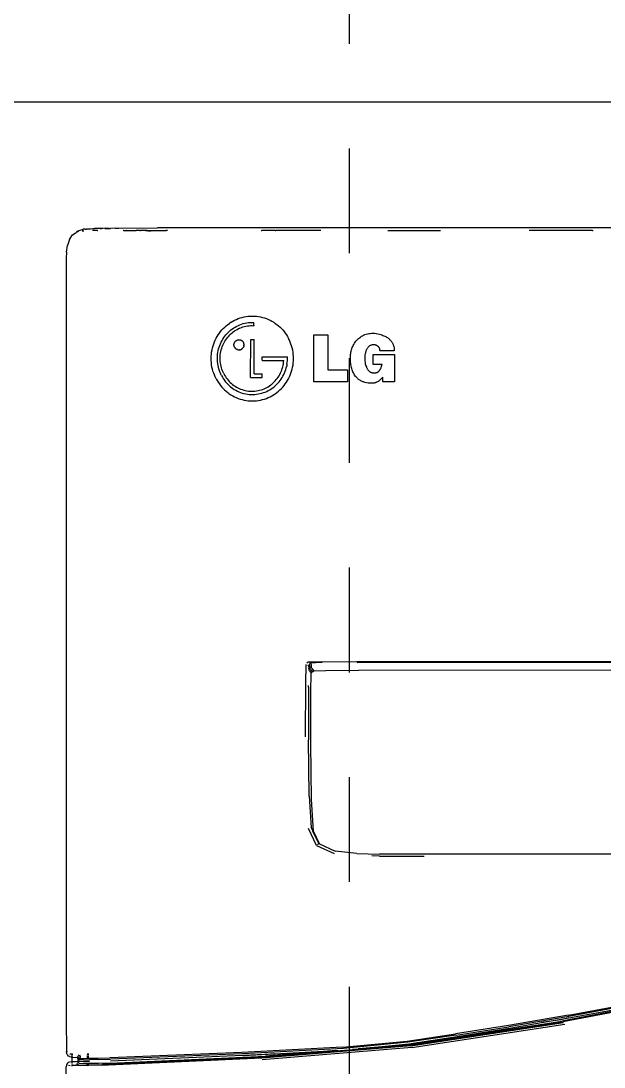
# Model space of a CAD drawing. Extents: x 41.9 to 126, y -21.3 to 38.1.
# Drawn here: x 100.395 to 100.951, y -8.56 to -7.561 of the extents above; entities that cross this region are included whole.
import ezdxf

# ---------------------------------------------------------------- set-up
doc = ezdxf.new("R2010")
doc.units = 0
doc.linetypes.add('(_DASHED_)', pattern=[0.3, 0.2, -0.1])
doc.linetypes.add('DASHDOT2', pattern=[0.5, 0.25, -0.125, 0, -0.125])
for name, color, linetype in [('ARQUITETURA_R07', 8, 'CONTINUOUS'), ('LINHA_EIXO', 8, 'DASHDOT2'), ('LISTAGEM_TEXTO', 7, 'CONTINUOUS')]:
    doc.layers.add(name, color=color, linetype=linetype)

# ---------------------------------------------------------------- blocks, each defined once
blk = doc.blocks.new('VISTAS')
at = {"layer": 'ARQUITETURA_R07'}
for p, q in [((2.27249, 0.71648), (0.11684, 0.71648)), ((1.57727, 0.6864), (1.58644, 0.68648)), ((1.80595, 0.68647), (1.58644, 0.68648)), ((1.56544, 0.68373), (1.56622, 0.68486)), ((1.56622, 0.68486), (1.56683, 0.68522)), ((1.56685, 0.68524), (1.56683, 0.68522)), ((1.56685, 0.68524), (1.56703, 0.6854)), ((1.56721, 0.68551), (1.56703, 0.6854)), ((1.56724, 0.68553), (1.56721, 0.68551)), ((1.56724, 0.68553), (1.56732, 0.68567)), ((1.56732, 0.68567), (1.56874, 0.68615)), ((1.56734, 0.68557), (1.5675, 0.68564)), ((1.56764, 0.68567), (1.5675, 0.68564)), ((1.56767, 0.68566), (1.56764, 0.68567)), ((1.56767, 0.68566), (1.56772, 0.68567)), ((1.56848, 0.68575), (1.56874, 0.68576)), ((1.56874, 0.68576), (1.5685, 0.68576)), ((1.56881, 0.68615), (1.56874, 0.68615)), ((1.56874, 0.68576), (1.56878, 0.68578)), ((1.56884, 0.68578), (1.56878, 0.68578)), ((1.56886, 0.68616), (1.56881, 0.68615)), ((1.56884, 0.68578), (1.56886, 0.68579)), ((1.56902, 0.68615), (1.56886, 0.68616)), ((1.56923, 0.68617), (1.56902, 0.68615)), ((1.56923, 0.68617), (1.56956, 0.68618)), ((1.56956, 0.68618), (1.57147, 0.68633)), ((1.57106, 0.68623), (1.56956, 0.68618)), ((1.57218, 0.68584), (1.57092, 0.68584)), ((1.57145, 0.68627), (1.57106, 0.68623)), ((1.57202, 0.68633), (1.57147, 0.68633)), ((1.57341, 0.68636), (1.57202, 0.68633)), ((1.57218, 0.68584), (1.57221, 0.68585)), ((1.57307, 0.68629), (1.57275, 0.68628)), ((1.57395, 0.6864), (1.57341, 0.68636)), ((1.57392, 0.68633), (1.57522, 0.68636)), ((1.57395, 0.6864), (1.57491, 0.6864)), ((1.57491, 0.6864), (1.57522, 0.68636)), ((1.57643, 0.6864), (1.57522, 0.68636)), ((1.57643, 0.6864), (1.57727, 0.6864)), ((1.57832, 0.68587), (1.57829, 0.68587)), ((1.57832, 0.68587), (1.57904, 0.68587)), ((1.57914, 0.68587), (1.57904, 0.68587)), ((1.57914, 0.68587), (1.58139, 0.68587)), ((1.58162, 0.68586), (1.58139, 0.68587)), ((1.58226, 0.68586), (1.58162, 0.68586)), ((1.58226, 0.68586), (1.58238, 0.68587)), ((1.58318, 0.68584), (1.58238, 0.68587)), ((1.58358, 0.68584), (1.58318, 0.68584)), ((1.58397, 0.68587), (1.58358, 0.68584)), ((1.58358, 0.68584), (1.58403, 0.68581)), ((1.58397, 0.68587), (1.58854, 0.68587)), ((1.58432, 0.68581), (1.58403, 0.68581)), ((1.5844, 0.68581), (1.58432, 0.68581)), ((1.58432, 0.68581), (1.5844, 0.68576)), ((1.5844, 0.68576), (1.58484, 0.68576)), ((1.58854, 0.68587), (1.58484, 0.68576)), ((1.58873, 0.68587), (1.58854, 0.68587)), ((1.58886, 0.68587), (1.58873, 0.68587)), ((1.61124, 0.68587), (1.61139, 0.68587)), ((1.61452, 0.68587), (1.61139, 0.68587)), ((1.61452, 0.68587), (1.61473, 0.68587)), ((1.62531, 0.68587), (1.61473, 0.68587)), ((1.62542, 0.68587), (1.62531, 0.68587)), ((1.64142, 0.68587), (1.64152, 0.68587)), ((1.64152, 0.68587), (1.65386, 0.68587)), ((1.65386, 0.68587), (1.65399, 0.68587)), ((1.67525, 0.68587), (1.67511, 0.68587)), ((1.69027, 0.68587), (1.67525, 0.68587)), ((1.69027, 0.68587), (1.6904, 0.68587)), ((1.56473, 0.6807), (1.56497, 0.68227)), ((1.56544, 0.68373), (1.56497, 0.68227)), ((1.56473, 0.6807), (1.56465, 0.67923)), ((1.56465, 0.67923), (1.56467, 0.49766)), ((1.60401, 0.66397), (1.60363, 0.66369)), ((1.60401, 0.66397), (1.60442, 0.66421)), ((1.60442, 0.66421), (1.60485, 0.66443)), ((1.60485, 0.66443), (1.60528, 0.66464)), ((1.60528, 0.66464), (1.60573, 0.66482)), ((1.60573, 0.66482), (1.60618, 0.66498)), ((1.60618, 0.66498), (1.60665, 0.66511)), ((1.60665, 0.66511), (1.60712, 0.66523)), ((1.60712, 0.66523), (1.60761, 0.66532)), ((1.60761, 0.66532), (1.6081, 0.66538)), ((1.6081, 0.66538), (1.6086, 0.66542)), ((1.6086, 0.66542), (1.6091, 0.66543)), ((1.6091, 0.66543), (1.60961, 0.66542)), ((1.60961, 0.66542), (1.6101, 0.66538)), ((1.6101, 0.66538), (1.61059, 0.66532)), ((1.61059, 0.66532), (1.61108, 0.66523)), ((1.61108, 0.66523), (1.61155, 0.66511)), ((1.61155, 0.66511), (1.61202, 0.66498)), ((1.61202, 0.66498), (1.61247, 0.66482)), ((1.61247, 0.66482), (1.61292, 0.66464)), ((1.61292, 0.66464), (1.61335, 0.66443)), ((1.61335, 0.66443), (1.61378, 0.66421)), ((1.61378, 0.66421), (1.61419, 0.66397)), ((1.61419, 0.66397), (1.61458, 0.6637)), ((1.60123, 0.66137), (1.60152, 0.66175)), ((1.60152, 0.66175), (1.60183, 0.66212)), ((1.60183, 0.66212), (1.60216, 0.66247)), ((1.60216, 0.66247), (1.6025, 0.6628)), ((1.6025, 0.6628), (1.60286, 0.66312)), ((1.60286, 0.66312), (1.60323, 0.66342)), ((1.60309, 0.66127), (1.60338, 0.66157)), ((1.60323, 0.66342), (1.60363, 0.66369)), ((1.60338, 0.66157), (1.60368, 0.66185)), ((1.60368, 0.66185), (1.604, 0.66212)), ((1.604, 0.66212), (1.60433, 0.66237)), ((1.60426, 0.66145), (1.60455, 0.66167)), ((1.60433, 0.66237), (1.60467, 0.6626)), ((1.60455, 0.66167), (1.60485, 0.66189)), ((1.60467, 0.6626), (1.60502, 0.66282)), ((1.60485, 0.66189), (1.60516, 0.66209)), ((1.60502, 0.66282), (1.60539, 0.66302)), ((1.60516, 0.66209), (1.60548, 0.66227)), ((1.60539, 0.66302), (1.60576, 0.6632)), ((1.60548, 0.66227), (1.60581, 0.66244)), ((1.60576, 0.6632), (1.60615, 0.66336)), ((1.60581, 0.66244), (1.60614, 0.66259)), ((1.60614, 0.66259), (1.60583, 0.66242)), ((1.60614, 0.66259), (1.60649, 0.66273)), ((1.60615, 0.66336), (1.60654, 0.66351)), ((1.60649, 0.66273), (1.60684, 0.66284)), ((1.60654, 0.66351), (1.60694, 0.66363)), ((1.60684, 0.66284), (1.6072, 0.66295)), ((1.60694, 0.66363), (1.60735, 0.66374)), ((1.6072, 0.66295), (1.60756, 0.66303)), ((1.60735, 0.66374), (1.60776, 0.66382)), ((1.60756, 0.66303), (1.60794, 0.66309)), ((1.60776, 0.66382), (1.60818, 0.66388)), ((1.60794, 0.66309), (1.60831, 0.66314)), ((1.60818, 0.66388), (1.60861, 0.66392)), ((1.60831, 0.66314), (1.60869, 0.66316)), ((1.60861, 0.66392), (1.60905, 0.66394)), ((1.60869, 0.66316), (1.60908, 0.66317)), ((1.60905, 0.66394), (1.60947, 0.66393)), ((1.60908, 0.66317), (1.60948, 0.66313)), ((1.60948, 0.66327), (1.60947, 0.66393)), ((1.60948, 0.66327), (1.60948, 0.66313)), ((1.61458, 0.6637), (1.61497, 0.66342)), ((1.61497, 0.66342), (1.61534, 0.66312)), ((1.61534, 0.66312), (1.6157, 0.6628)), ((1.6157, 0.6628), (1.61604, 0.66247)), ((1.61604, 0.66247), (1.61636, 0.66212)), ((1.61636, 0.66212), (1.61667, 0.66175)), ((1.61667, 0.66175), (1.61696, 0.66137)), ((1.59987, 0.6588), (1.60005, 0.65926)), ((1.60005, 0.65926), (1.60025, 0.6597)), ((1.60025, 0.6597), (1.60047, 0.66014)), ((1.60047, 0.66014), (1.6007, 0.66056)), ((1.6007, 0.66056), (1.60096, 0.66097)), ((1.60096, 0.66097), (1.60123, 0.66137)), ((1.60148, 0.65882), (1.60166, 0.65921)), ((1.60166, 0.65921), (1.60186, 0.65958)), ((1.60186, 0.65958), (1.60207, 0.65995)), ((1.60207, 0.65995), (1.6023, 0.6603)), ((1.60221, 0.65882), (1.60238, 0.65916)), ((1.6023, 0.6603), (1.60255, 0.66063)), ((1.60238, 0.65916), (1.60257, 0.65949)), ((1.60255, 0.66063), (1.60281, 0.66096)), ((1.60257, 0.65949), (1.60277, 0.6598)), ((1.60277, 0.6598), (1.60299, 0.66011)), ((1.60281, 0.66096), (1.60309, 0.66127)), ((1.60299, 0.66011), (1.60322, 0.6604)), ((1.60322, 0.6604), (1.60346, 0.66068)), ((1.60346, 0.66068), (1.60371, 0.66095)), ((1.60371, 0.66095), (1.60398, 0.6612)), ((1.60398, 0.6612), (1.60426, 0.66145)), ((1.60477, 0.65894), (1.60479, 0.659)), ((1.60479, 0.659), (1.60481, 0.65905)), ((1.60481, 0.65905), (1.60484, 0.65911)), ((1.60484, 0.65911), (1.60486, 0.65916)), ((1.60486, 0.65916), (1.60489, 0.65921)), ((1.60489, 0.65921), (1.60492, 0.65926)), ((1.60492, 0.65926), (1.60496, 0.65931)), ((1.60496, 0.65931), (1.60499, 0.65936)), ((1.60499, 0.65936), (1.60503, 0.6594)), ((1.60503, 0.6594), (1.60507, 0.65944)), ((1.60507, 0.65944), (1.60511, 0.65949)), ((1.60511, 0.65949), (1.60515, 0.65952)), ((1.60515, 0.65952), (1.6052, 0.65956)), ((1.6052, 0.65956), (1.60524, 0.65959)), ((1.60524, 0.65959), (1.60529, 0.65963)), ((1.60529, 0.65963), (1.60534, 0.65966)), ((1.60534, 0.65966), (1.60539, 0.65968)), ((1.60539, 0.65968), (1.60545, 0.65971)), ((1.60545, 0.65971), (1.6055, 0.65973)), ((1.6055, 0.65973), (1.60556, 0.65975)), ((1.60556, 0.65975), (1.60561, 0.65977)), ((1.60561, 0.65977), (1.60567, 0.65978)), ((1.60567, 0.65978), (1.60573, 0.65979)), ((1.60573, 0.65979), (1.60579, 0.6598)), ((1.60579, 0.6598), (1.60585, 0.6598)), ((1.60585, 0.6598), (1.60591, 0.6598)), ((1.60591, 0.6598), (1.60597, 0.6598)), ((1.60597, 0.6598), (1.60603, 0.6598)), ((1.60603, 0.6598), (1.60609, 0.65979)), ((1.60609, 0.65979), (1.60615, 0.65978)), ((1.60615, 0.65978), (1.60621, 0.65977)), ((1.60621, 0.65977), (1.60626, 0.65975)), ((1.60626, 0.65975), (1.60632, 0.65973)), ((1.60632, 0.65973), (1.60637, 0.65971)), ((1.60637, 0.65971), (1.60643, 0.65968)), ((1.60643, 0.65968), (1.60648, 0.65966)), ((1.60648, 0.65966), (1.60653, 0.65963)), ((1.60653, 0.65963), (1.60658, 0.65959)), ((1.60658, 0.65959), (1.60662, 0.65956)), ((1.60662, 0.65956), (1.60667, 0.65952)), ((1.60667, 0.65952), (1.60671, 0.65949)), ((1.60671, 0.65949), (1.60675, 0.65944)), ((1.60675, 0.65944), (1.60679, 0.6594)), ((1.60679, 0.6594), (1.60683, 0.65936)), ((1.60683, 0.65936), (1.60686, 0.65931)), ((1.60686, 0.65931), (1.6069, 0.65926)), ((1.6069, 0.65926), (1.60693, 0.65921)), ((1.60693, 0.65921), (1.60696, 0.65916)), ((1.60697, 0.65913), (1.60696, 0.65916)), ((1.60697, 0.65913), (1.607, 0.65908)), ((1.60702, 0.65902), (1.607, 0.65908)), ((1.60704, 0.65896), (1.60702, 0.65902)), ((1.60869, 0.65082), (1.60873, 0.65982)), ((1.60873, 0.65982), (1.60953, 0.65982)), ((1.60951, 0.65165), (1.60953, 0.65982)), ((1.61696, 0.66137), (1.61723, 0.66097)), ((1.61723, 0.66097), (1.61749, 0.66056)), ((1.61749, 0.66056), (1.61774, 0.66012)), ((1.61795, 0.65968), (1.61774, 0.66012)), ((1.61815, 0.65923), (1.61795, 0.65968)), ((1.61832, 0.65877), (1.61815, 0.65923)), ((1.62377, 0.66094), (1.6271, 0.66094)), ((1.6238, 0.64977), (1.62377, 0.66094)), ((1.6271, 0.66094), (1.62709, 0.65258)), ((1.63347, 0.65894), (1.63363, 0.65919)), ((1.63363, 0.65919), (1.63381, 0.65942)), ((1.63381, 0.65942), (1.634, 0.65965)), ((1.634, 0.65965), (1.6342, 0.65986)), ((1.6342, 0.65986), (1.63441, 0.66007)), ((1.63441, 0.66007), (1.63463, 0.66026)), ((1.63463, 0.66026), (1.63487, 0.66044)), ((1.63487, 0.66044), (1.63512, 0.66061)), ((1.63512, 0.66061), (1.63538, 0.66076)), ((1.63538, 0.66076), (1.63565, 0.6609)), ((1.63565, 0.6609), (1.63594, 0.66102)), ((1.63594, 0.66102), (1.63624, 0.66112)), ((1.63624, 0.66112), (1.63655, 0.6612)), ((1.63655, 0.6612), (1.63687, 0.66127)), ((1.63687, 0.66127), (1.6372, 0.66131)), ((1.6372, 0.66131), (1.63754, 0.66134)), ((1.63754, 0.66134), (1.6379, 0.66134)), ((1.6379, 0.66134), (1.63827, 0.66132)), ((1.63827, 0.66132), (1.63865, 0.66127)), ((1.63865, 0.66127), (1.63904, 0.6612)), ((1.63904, 0.6612), (1.63944, 0.6611)), ((1.63944, 0.6611), (1.63973, 0.66102)), ((1.63973, 0.66102), (1.63999, 0.66093)), ((1.63999, 0.66093), (1.64025, 0.66084)), ((1.64025, 0.66084), (1.64049, 0.66074)), ((1.64049, 0.66074), (1.64071, 0.66064)), ((1.64071, 0.66064), (1.64092, 0.66053)), ((1.64092, 0.66053), (1.64112, 0.66041)), ((1.64112, 0.66041), (1.64131, 0.66029)), ((1.64131, 0.66029), (1.64148, 0.66017)), ((1.64148, 0.66017), (1.64164, 0.66005)), ((1.64164, 0.66005), (1.64178, 0.65992)), ((1.64178, 0.65992), (1.64192, 0.65979)), ((1.64192, 0.65979), (1.64205, 0.65966)), ((1.64205, 0.65966), (1.64216, 0.65952)), ((1.64216, 0.65952), (1.64227, 0.65938)), ((1.64227, 0.65938), (1.64236, 0.65925)), ((1.64236, 0.65925), (1.64245, 0.65911)), ((1.64245, 0.65911), (1.64253, 0.65897)), ((1.59933, 0.65635), (1.59939, 0.65686)), ((1.59939, 0.65686), (1.59948, 0.65736)), ((1.59948, 0.65736), (1.59959, 0.65785)), ((1.59959, 0.65785), (1.59972, 0.65833)), ((1.59972, 0.65833), (1.59987, 0.6588)), ((1.60081, 0.65632), (1.60087, 0.65676)), ((1.60087, 0.65676), (1.60095, 0.65719)), ((1.60095, 0.65719), (1.60105, 0.65761)), ((1.60105, 0.65761), (1.60118, 0.65802)), ((1.60118, 0.65802), (1.60132, 0.65843)), ((1.60132, 0.65843), (1.60148, 0.65882)), ((1.60146, 0.65622), (1.60152, 0.65662)), ((1.60152, 0.65662), (1.60159, 0.65701)), ((1.60159, 0.65701), (1.60168, 0.65739)), ((1.60168, 0.65739), (1.60179, 0.65776)), ((1.60179, 0.65776), (1.60191, 0.65812)), ((1.60191, 0.65812), (1.60205, 0.65848)), ((1.60205, 0.65848), (1.60221, 0.65882)), ((1.60472, 0.6587), (1.60473, 0.65876)), ((1.60472, 0.65864), (1.60472, 0.6587)), ((1.60472, 0.65858), (1.60472, 0.65864)), ((1.60472, 0.65851), (1.60472, 0.65858)), ((1.60472, 0.65845), (1.60472, 0.65851)), ((1.60473, 0.65839), (1.60472, 0.65845)), ((1.60473, 0.65876), (1.60474, 0.65882)), ((1.60474, 0.65833), (1.60473, 0.65839)), ((1.60474, 0.65882), (1.60476, 0.65888)), ((1.60475, 0.65827), (1.60474, 0.65833)), ((1.60477, 0.65821), (1.60475, 0.65827)), ((1.60476, 0.65888), (1.60477, 0.65894)), ((1.60479, 0.65816), (1.60477, 0.65821)), ((1.60481, 0.6581), (1.60479, 0.65816)), ((1.60483, 0.65805), (1.60481, 0.6581)), ((1.60485, 0.65802), (1.60483, 0.65805)), ((1.60485, 0.65802), (1.60488, 0.65796)), ((1.60488, 0.65796), (1.60491, 0.65791)), ((1.60491, 0.65791), (1.60494, 0.65787)), ((1.60494, 0.65787), (1.60498, 0.65782)), ((1.60498, 0.65782), (1.60501, 0.65778)), ((1.60501, 0.65778), (1.60505, 0.65773)), ((1.60505, 0.65773), (1.60509, 0.65769)), ((1.60511, 0.65767), (1.60509, 0.65769)), ((1.60514, 0.65765), (1.60511, 0.65767)), ((1.60514, 0.65765), (1.60518, 0.65762)), ((1.60518, 0.65762), (1.60523, 0.65758)), ((1.60523, 0.65758), (1.60527, 0.65754)), ((1.60529, 0.65753), (1.60527, 0.65754)), ((1.60533, 0.65752), (1.60529, 0.65753)), ((1.60533, 0.65752), (1.60538, 0.65749)), ((1.60538, 0.65749), (1.60542, 0.65746)), ((1.60544, 0.65745), (1.60542, 0.65746)), ((1.60547, 0.65744), (1.60544, 0.65745)), ((1.60544, 0.65745), (1.6055, 0.65743)), ((1.60554, 0.65743), (1.6055, 0.65743)), ((1.60554, 0.65743), (1.6056, 0.65741)), ((1.6056, 0.65741), (1.60566, 0.6574)), ((1.60566, 0.6574), (1.60571, 0.65739)), ((1.60571, 0.65739), (1.60577, 0.65738)), ((1.60577, 0.65738), (1.60583, 0.65737)), ((1.60583, 0.65737), (1.6059, 0.65737)), ((1.6059, 0.65737), (1.60597, 0.65735)), ((1.60602, 0.65738), (1.60597, 0.65735)), ((1.60602, 0.65738), (1.60608, 0.65739)), ((1.60608, 0.65739), (1.60614, 0.6574)), ((1.60614, 0.6574), (1.60619, 0.65741)), ((1.60619, 0.65741), (1.60626, 0.65741)), ((1.60632, 0.65743), (1.60626, 0.65741)), ((1.60636, 0.65747), (1.60632, 0.65743)), ((1.60636, 0.65747), (1.60641, 0.65749)), ((1.60641, 0.65749), (1.60646, 0.65752)), ((1.60646, 0.65752), (1.60651, 0.65755)), ((1.60651, 0.65755), (1.60656, 0.65758)), ((1.60656, 0.65758), (1.60662, 0.65759)), ((1.60666, 0.65763), (1.60662, 0.65759)), ((1.60666, 0.65763), (1.6067, 0.65769)), ((1.6067, 0.65767), (1.60666, 0.65763)), ((1.6067, 0.65769), (1.60674, 0.65773)), ((1.60674, 0.65773), (1.60678, 0.65778)), ((1.60678, 0.65778), (1.60682, 0.65782)), ((1.60682, 0.65782), (1.60685, 0.65787)), ((1.60685, 0.65787), (1.60688, 0.65791)), ((1.60688, 0.65791), (1.60693, 0.65794)), ((1.60693, 0.65794), (1.60691, 0.65792)), ((1.60695, 0.65799), (1.60693, 0.65794)), ((1.60698, 0.65805), (1.60695, 0.65799)), ((1.60701, 0.6581), (1.60698, 0.65805)), ((1.60703, 0.65816), (1.60701, 0.6581)), ((1.60705, 0.65821), (1.60703, 0.65816)), ((1.60705, 0.65891), (1.60704, 0.65896)), ((1.60707, 0.65885), (1.60705, 0.65891)), ((1.60706, 0.65827), (1.60705, 0.65821)), ((1.60707, 0.65833), (1.60706, 0.65827)), ((1.60707, 0.65885), (1.60708, 0.65882)), ((1.60708, 0.65837), (1.60707, 0.65833)), ((1.60708, 0.65882), (1.60709, 0.65876)), ((1.60708, 0.65837), (1.60709, 0.65843)), ((1.60709, 0.65876), (1.60709, 0.6587)), ((1.60709, 0.6587), (1.6071, 0.65864)), ((1.60709, 0.65854), (1.6071, 0.65861)), ((1.6071, 0.65849), (1.60709, 0.65854)), ((1.6071, 0.65849), (1.60709, 0.65845)), ((1.60709, 0.65843), (1.6071, 0.65849)), ((1.60709, 0.65845), (1.60709, 0.65843)), ((1.6071, 0.65864), (1.6071, 0.65861)), ((1.61848, 0.6583), (1.61832, 0.65877)), ((1.61861, 0.65782), (1.61848, 0.6583)), ((1.61872, 0.65734), (1.61861, 0.65782)), ((1.6188, 0.65684), (1.61872, 0.65734)), ((1.61887, 0.65633), (1.6188, 0.65684)), ((1.63255, 0.65627), (1.63259, 0.65654)), ((1.63259, 0.65654), (1.63263, 0.65682)), ((1.63263, 0.65682), (1.63269, 0.65709)), ((1.63269, 0.65709), (1.63276, 0.65737)), ((1.63276, 0.65737), (1.63285, 0.65764)), ((1.63285, 0.65764), (1.63295, 0.65791)), ((1.63295, 0.65791), (1.63306, 0.65818)), ((1.63306, 0.65818), (1.63318, 0.65844)), ((1.63318, 0.65844), (1.63332, 0.65869)), ((1.63332, 0.65869), (1.63347, 0.65894)), ((1.63606, 0.6567), (1.636, 0.65642)), ((1.6361, 0.65683), (1.63606, 0.6567)), ((1.63614, 0.65696), (1.6361, 0.65683)), ((1.63619, 0.65709), (1.63614, 0.65696)), ((1.63624, 0.65722), (1.63619, 0.65709)), ((1.63629, 0.65734), (1.63624, 0.65722)), ((1.63635, 0.65746), (1.63629, 0.65734)), ((1.63642, 0.65757), (1.63635, 0.65746)), ((1.63649, 0.65768), (1.63642, 0.65757)), ((1.63656, 0.65779), (1.63649, 0.65768)), ((1.63664, 0.65789), (1.63656, 0.65779)), ((1.63672, 0.65799), (1.63664, 0.65789)), ((1.63681, 0.65808), (1.63672, 0.65799)), ((1.6369, 0.65816), (1.63681, 0.65808)), ((1.63699, 0.65824), (1.6369, 0.65816)), ((1.63709, 0.65831), (1.63699, 0.65824)), ((1.6372, 0.65838), (1.63709, 0.65831)), ((1.63731, 0.65844), (1.6372, 0.65838)), ((1.63743, 0.65849), (1.63731, 0.65844)), ((1.63755, 0.65853), (1.63743, 0.65849)), ((1.63767, 0.65857), (1.63755, 0.65853)), ((1.63775, 0.65859), (1.63767, 0.65857)), ((1.63784, 0.6586), (1.63775, 0.65859)), ((1.63792, 0.65861), (1.63784, 0.6586)), ((1.63801, 0.65861), (1.63792, 0.65861)), ((1.63809, 0.65861), (1.63801, 0.65861)), ((1.63818, 0.6586), (1.63809, 0.65861)), ((1.63827, 0.65859), (1.63818, 0.6586)), ((1.63835, 0.65857), (1.63827, 0.65859)), ((1.63844, 0.65855), (1.63835, 0.65857)), ((1.63852, 0.65852), (1.63844, 0.65855)), ((1.6386, 0.65849), (1.63852, 0.65852)), ((1.63868, 0.65846), (1.6386, 0.65849)), ((1.63876, 0.65842), (1.63868, 0.65846)), ((1.63884, 0.65838), (1.63876, 0.65842)), ((1.63891, 0.65833), (1.63884, 0.65838)), ((1.63899, 0.65828), (1.63891, 0.65833)), ((1.63906, 0.65823), (1.63899, 0.65828)), ((1.63912, 0.65817), (1.63906, 0.65823)), ((1.63918, 0.65812), (1.63912, 0.65817)), ((1.63924, 0.65806), (1.63918, 0.65812)), ((1.6393, 0.65799), (1.63924, 0.65806)), ((1.63935, 0.65793), (1.6393, 0.65799)), ((1.63939, 0.65786), (1.63935, 0.65793)), ((1.63943, 0.65779), (1.63939, 0.65786)), ((1.63945, 0.65775), (1.63943, 0.65779)), ((1.63947, 0.65771), (1.63945, 0.65775)), ((1.63948, 0.65768), (1.63947, 0.65771)), ((1.6395, 0.65764), (1.63948, 0.65768)), ((1.63951, 0.6576), (1.6395, 0.65764)), ((1.63952, 0.65756), (1.63951, 0.6576)), ((1.63953, 0.65752), (1.63952, 0.65756)), ((1.63954, 0.65748), (1.63953, 0.65752)), ((1.63955, 0.65744), (1.63954, 0.65748)), ((1.63954, 0.65716), (1.63955, 0.6572)), ((1.64297, 0.65716), (1.63954, 0.65716)), ((1.63955, 0.6574), (1.63955, 0.65744)), ((1.63956, 0.65736), (1.63955, 0.6574)), ((1.63955, 0.65724), (1.63956, 0.65728)), ((1.63955, 0.6572), (1.63955, 0.65724)), ((1.63956, 0.65732), (1.63956, 0.65736)), ((1.63956, 0.65728), (1.63956, 0.65732)), ((1.64253, 0.65897), (1.6426, 0.65883)), ((1.6426, 0.65883), (1.64266, 0.65869)), ((1.64266, 0.65869), (1.64271, 0.65855)), ((1.64271, 0.65855), (1.64276, 0.65841)), ((1.64276, 0.65841), (1.6428, 0.65827)), ((1.6428, 0.65827), (1.64284, 0.65814)), ((1.64284, 0.65814), (1.6429, 0.65788)), ((1.6429, 0.65788), (1.64293, 0.65762)), ((1.64293, 0.65762), (1.64296, 0.65738)), ((1.64296, 0.65738), (1.64297, 0.65716)), ((1.59927, 0.65532), (1.59929, 0.65584)), ((1.59929, 0.6548), (1.59927, 0.65532)), ((1.59929, 0.65584), (1.59933, 0.65635)), ((1.59932, 0.65429), (1.59929, 0.6548)), ((1.59938, 0.65378), (1.59932, 0.65429)), ((1.60075, 0.65542), (1.60077, 0.65587)), ((1.60076, 0.65497), (1.60075, 0.65542)), ((1.60078, 0.65452), (1.60076, 0.65497)), ((1.60077, 0.65587), (1.60081, 0.65632)), ((1.60083, 0.65408), (1.60078, 0.65452)), ((1.60091, 0.65365), (1.60083, 0.65408)), ((1.60142, 0.65542), (1.60143, 0.65582)), ((1.60142, 0.65502), (1.60142, 0.65542)), ((1.60144, 0.65463), (1.60142, 0.65502)), ((1.60143, 0.65582), (1.60146, 0.65622)), ((1.60149, 0.65424), (1.60144, 0.65463)), ((1.60155, 0.65386), (1.60149, 0.65424)), ((1.61144, 0.65489), (1.61144, 0.6557)), ((1.61144, 0.6557), (1.61746, 0.6557)), ((1.61144, 0.65489), (1.61152, 0.65487)), ((1.61152, 0.65487), (1.61146, 0.65487)), ((1.61152, 0.65487), (1.6166, 0.65487)), ((1.61644, 0.65368), (1.61652, 0.65407)), ((1.61652, 0.65407), (1.61657, 0.65447)), ((1.61657, 0.65447), (1.6166, 0.65487)), ((1.61736, 0.65395), (1.61742, 0.65438)), ((1.61742, 0.65438), (1.61746, 0.65482)), ((1.61747, 0.65527), (1.61746, 0.6557)), ((1.61746, 0.65482), (1.61747, 0.65527)), ((1.6188, 0.65376), (1.61886, 0.65427)), ((1.61886, 0.65427), (1.6189, 0.65478)), ((1.6189, 0.65582), (1.61887, 0.65633)), ((1.61892, 0.6553), (1.6189, 0.65582)), ((1.6189, 0.65478), (1.61892, 0.6553)), ((1.63252, 0.65554), (1.63254, 0.656)), ((1.63253, 0.65505), (1.63252, 0.65554)), ((1.63255, 0.65453), (1.63253, 0.65505)), ((1.63254, 0.656), (1.63255, 0.65627)), ((1.63261, 0.65399), (1.63255, 0.65453)), ((1.6327, 0.65345), (1.63261, 0.65399)), ((1.63592, 0.65584), (1.6359, 0.65555)), ((1.6359, 0.65555), (1.6359, 0.65525)), ((1.6359, 0.65525), (1.63592, 0.65495)), ((1.63595, 0.65613), (1.63592, 0.65584)), ((1.63592, 0.65495), (1.63594, 0.65466)), ((1.63594, 0.65466), (1.63599, 0.65437)), ((1.636, 0.65642), (1.63595, 0.65613)), ((1.63599, 0.65437), (1.63605, 0.65408)), ((1.63605, 0.65408), (1.63612, 0.65381)), ((1.63796, 0.65623), (1.64302, 0.65623)), ((1.63796, 0.65391), (1.63796, 0.65623)), ((1.64302, 0.65623), (1.64302, 0.64972)), ((1.59947, 0.65328), (1.59938, 0.65378)), ((1.59958, 0.6528), (1.59947, 0.65328)), ((1.59971, 0.65232), (1.59958, 0.6528)), ((1.59987, 0.65185), (1.59971, 0.65232)), ((1.60004, 0.65139), (1.59987, 0.65185)), ((1.601, 0.65323), (1.60091, 0.65365)), ((1.60111, 0.65281), (1.601, 0.65323)), ((1.60124, 0.6524), (1.60111, 0.65281)), ((1.60139, 0.652), (1.60124, 0.6524)), ((1.60156, 0.65161), (1.60139, 0.652)), ((1.60163, 0.65348), (1.60155, 0.65386)), ((1.60173, 0.65126), (1.60156, 0.65161)), ((1.60173, 0.65311), (1.60163, 0.65348)), ((1.60184, 0.65275), (1.60173, 0.65311)), ((1.60197, 0.65239), (1.60184, 0.65275)), ((1.60212, 0.65204), (1.60197, 0.65239)), ((1.60228, 0.65171), (1.60212, 0.65204)), ((1.60228, 0.65171), (1.60247, 0.65135)), ((1.60951, 0.65165), (1.61143, 0.65162)), ((1.61143, 0.65082), (1.61143, 0.65162)), ((1.61546, 0.6512), (1.61565, 0.65153)), ((1.61565, 0.65153), (1.61582, 0.65186)), ((1.61582, 0.65186), (1.61598, 0.65221)), ((1.61598, 0.65221), (1.61612, 0.65257)), ((1.61612, 0.65257), (1.61624, 0.65293)), ((1.61624, 0.65293), (1.61635, 0.6533)), ((1.61635, 0.6533), (1.61644, 0.65368)), ((1.6164, 0.65113), (1.61659, 0.6515)), ((1.61659, 0.6515), (1.61677, 0.65189)), ((1.61677, 0.65189), (1.61692, 0.65228)), ((1.61692, 0.65228), (1.61706, 0.65268)), ((1.61706, 0.65268), (1.61718, 0.6531)), ((1.61718, 0.6531), (1.6173, 0.65351)), ((1.61736, 0.65395), (1.6173, 0.65351)), ((1.61814, 0.65137), (1.61831, 0.65182)), ((1.61831, 0.65182), (1.61847, 0.65229)), ((1.61847, 0.65229), (1.6186, 0.65277)), ((1.6186, 0.65277), (1.61871, 0.65326)), ((1.61871, 0.65326), (1.6188, 0.65376)), ((1.62709, 0.65258), (1.63183, 0.65258)), ((1.63183, 0.65258), (1.63182, 0.64977)), ((1.63276, 0.65318), (1.6327, 0.65345)), ((1.63283, 0.65291), (1.63276, 0.65318)), ((1.63291, 0.65264), (1.63283, 0.65291)), ((1.633, 0.65237), (1.63291, 0.65264)), ((1.63311, 0.65211), (1.633, 0.65237)), ((1.63323, 0.65186), (1.63311, 0.65211)), ((1.63336, 0.65161), (1.63323, 0.65186)), ((1.63351, 0.65137), (1.63336, 0.65161)), ((1.63612, 0.65381), (1.6362, 0.65354)), ((1.6362, 0.65354), (1.6363, 0.65329)), ((1.6363, 0.65329), (1.63635, 0.65317)), ((1.63635, 0.65317), (1.63641, 0.65305)), ((1.63641, 0.65305), (1.63647, 0.65294)), ((1.63647, 0.65294), (1.63653, 0.65283)), ((1.63653, 0.65283), (1.6366, 0.65273)), ((1.6366, 0.65273), (1.63667, 0.65263)), ((1.63667, 0.65263), (1.63674, 0.65254)), ((1.63674, 0.65254), (1.63682, 0.65245)), ((1.63682, 0.65245), (1.63689, 0.65237)), ((1.63689, 0.65237), (1.63697, 0.65229)), ((1.63697, 0.65229), (1.63706, 0.65222)), ((1.63706, 0.65222), (1.63714, 0.65216)), ((1.63714, 0.65216), (1.63723, 0.6521)), ((1.63723, 0.6521), (1.63728, 0.65207)), ((1.63728, 0.65207), (1.63732, 0.65205)), ((1.63732, 0.65205), (1.63737, 0.65203)), ((1.63737, 0.65203), (1.63742, 0.65201)), ((1.63742, 0.65201), (1.63747, 0.65199)), ((1.63747, 0.65199), (1.63752, 0.65197)), ((1.63752, 0.65197), (1.63756, 0.65196)), ((1.63756, 0.65196), (1.63761, 0.65195)), ((1.63761, 0.65195), (1.63767, 0.65194)), ((1.63767, 0.65194), (1.63772, 0.65193)), ((1.63772, 0.65193), (1.63777, 0.65192)), ((1.63777, 0.65192), (1.63782, 0.65192)), ((1.63782, 0.65192), (1.63787, 0.65192)), ((1.63787, 0.65192), (1.63793, 0.65192)), ((1.63793, 0.65192), (1.63806, 0.6519)), ((1.64005, 0.65391), (1.63796, 0.65391)), ((1.63806, 0.6519), (1.63819, 0.6519)), ((1.63819, 0.6519), (1.63832, 0.6519)), ((1.63832, 0.6519), (1.63844, 0.65191)), ((1.63844, 0.65191), (1.63855, 0.65192)), ((1.63855, 0.65192), (1.63865, 0.65195)), ((1.63865, 0.65195), (1.63875, 0.65197)), ((1.63875, 0.65197), (1.63885, 0.65201)), ((1.63885, 0.65201), (1.63889, 0.65202)), ((1.63889, 0.65202), (1.63894, 0.65204)), ((1.63894, 0.65204), (1.63898, 0.65206)), ((1.63898, 0.65206), (1.63902, 0.65209)), ((1.63902, 0.65209), (1.63906, 0.65211)), ((1.63906, 0.65211), (1.6391, 0.65214)), ((1.6391, 0.65214), (1.63917, 0.65219)), ((1.63917, 0.65219), (1.63924, 0.65225)), ((1.63924, 0.65225), (1.63931, 0.65231)), ((1.63931, 0.65231), (1.63937, 0.65238)), ((1.63937, 0.65238), (1.63943, 0.65245)), ((1.63943, 0.65245), (1.63949, 0.65252)), ((1.63949, 0.65252), (1.63954, 0.6526)), ((1.63954, 0.6526), (1.63959, 0.65268)), ((1.63959, 0.65268), (1.63963, 0.65276)), ((1.63963, 0.65276), (1.63972, 0.65293)), ((1.63972, 0.65293), (1.6398, 0.65312)), ((1.6398, 0.65312), (1.63993, 0.65351)), ((1.63993, 0.65351), (1.64005, 0.65391)), ((1.60024, 0.65094), (1.60004, 0.65139)), ((1.60045, 0.6505), (1.60024, 0.65094)), ((1.60045, 0.6505), (1.6007, 0.65006)), ((1.6007, 0.65006), (1.60095, 0.64965)), ((1.60095, 0.64965), (1.60123, 0.64925)), ((1.60123, 0.64925), (1.60152, 0.64887)), ((1.60173, 0.65126), (1.60194, 0.65089)), ((1.60194, 0.65089), (1.60216, 0.65053)), ((1.60216, 0.65053), (1.60239, 0.65019)), ((1.60239, 0.65019), (1.60265, 0.64986)), ((1.60247, 0.65135), (1.60266, 0.65103)), ((1.60265, 0.64986), (1.60291, 0.64954)), ((1.60266, 0.65103), (1.60287, 0.65073)), ((1.60287, 0.65073), (1.60309, 0.65043)), ((1.60291, 0.64954), (1.6032, 0.64924)), ((1.60309, 0.65043), (1.60333, 0.65014)), ((1.6032, 0.64924), (1.60349, 0.64895)), ((1.60333, 0.65014), (1.60357, 0.64986)), ((1.60357, 0.64986), (1.60383, 0.6496)), ((1.60383, 0.6496), (1.60411, 0.64935)), ((1.60411, 0.64935), (1.60439, 0.64911)), ((1.60439, 0.64911), (1.60468, 0.64889)), ((1.60869, 0.65082), (1.61143, 0.65082)), ((1.61317, 0.64879), (1.61347, 0.649)), ((1.61347, 0.649), (1.61376, 0.64923)), ((1.61376, 0.64923), (1.61404, 0.64947)), ((1.61404, 0.64947), (1.61431, 0.64973)), ((1.61431, 0.64973), (1.61457, 0.65)), ((1.61457, 0.65), (1.61481, 0.65028)), ((1.6146, 0.64885), (1.6149, 0.64913)), ((1.61481, 0.65028), (1.61504, 0.65058)), ((1.6149, 0.64913), (1.61519, 0.64943)), ((1.61504, 0.65058), (1.61526, 0.65088)), ((1.61519, 0.64943), (1.61546, 0.64975)), ((1.61526, 0.65088), (1.61546, 0.6512)), ((1.61546, 0.64975), (1.61572, 0.65007)), ((1.61572, 0.65007), (1.61596, 0.65041)), ((1.61596, 0.65041), (1.61619, 0.65076)), ((1.61619, 0.65076), (1.6164, 0.65113)), ((1.61666, 0.64887), (1.61696, 0.64925)), ((1.61696, 0.64925), (1.61723, 0.64965)), ((1.61723, 0.64965), (1.61749, 0.65006)), ((1.61749, 0.65006), (1.61772, 0.65048)), ((1.61772, 0.65048), (1.61794, 0.65092)), ((1.61794, 0.65092), (1.61814, 0.65137)), ((1.63182, 0.64977), (1.6238, 0.64977)), ((1.63367, 0.65113), (1.63351, 0.65137)), ((1.63385, 0.65091), (1.63367, 0.65113)), ((1.63395, 0.6508), (1.63385, 0.65091)), ((1.63405, 0.6507), (1.63395, 0.6508)), ((1.63415, 0.6506), (1.63405, 0.6507)), ((1.63426, 0.6505), (1.63415, 0.6506)), ((1.63438, 0.6504), (1.63426, 0.6505)), ((1.6345, 0.65029), (1.63438, 0.6504)), ((1.6345, 0.65029), (1.63454, 0.65027)), ((1.63462, 0.65022), (1.63454, 0.65027)), ((1.63475, 0.65014), (1.63462, 0.65022)), ((1.63488, 0.65006), (1.63475, 0.65014)), ((1.63502, 0.64998), (1.63488, 0.65006)), ((1.63516, 0.64991), (1.63502, 0.64998)), ((1.63531, 0.64984), (1.63516, 0.64991)), ((1.63547, 0.64977), (1.63531, 0.64984)), ((1.63563, 0.64971), (1.63547, 0.64977)), ((1.63596, 0.64961), (1.63563, 0.64971)), ((1.63632, 0.64952), (1.63596, 0.64961)), ((1.6367, 0.64945), (1.63632, 0.64952)), ((1.63711, 0.64941), (1.6367, 0.64945)), ((1.63754, 0.64939), (1.63711, 0.64941)), ((1.63765, 0.64939), (1.63754, 0.64939)), ((1.63777, 0.64939), (1.63765, 0.64939)), ((1.63788, 0.6494), (1.63777, 0.64939)), ((1.63799, 0.64941), (1.63788, 0.6494)), ((1.63809, 0.64943), (1.63799, 0.64941)), ((1.6382, 0.64945), (1.63809, 0.64943)), ((1.6383, 0.64947), (1.6382, 0.64945)), ((1.63839, 0.6495), (1.6383, 0.64947)), ((1.63849, 0.64953), (1.63839, 0.6495)), ((1.63858, 0.64956), (1.63849, 0.64953)), ((1.63867, 0.6496), (1.63858, 0.64956)), ((1.63876, 0.64964), (1.63867, 0.6496)), ((1.63893, 0.64973), (1.63876, 0.64964)), ((1.63909, 0.64983), (1.63893, 0.64973)), ((1.63924, 0.64994), (1.63909, 0.64983)), ((1.63939, 0.65005), (1.63924, 0.64994)), ((1.63954, 0.65018), (1.63939, 0.65005)), ((1.63968, 0.6503), (1.63954, 0.65018)), ((1.64021, 0.65085), (1.63968, 0.6503)), ((1.64021, 0.64972), (1.64021, 0.65085)), ((1.64302, 0.64972), (1.64021, 0.64972)), ((1.60152, 0.64887), (1.60183, 0.6485)), ((1.60183, 0.6485), (1.60215, 0.64815)), ((1.60215, 0.64815), (1.60249, 0.64782)), ((1.60249, 0.64782), (1.60285, 0.6475)), ((1.60285, 0.6475), (1.60322, 0.6472)), ((1.60322, 0.6472), (1.6036, 0.64692)), ((1.60349, 0.64895), (1.6038, 0.64867)), ((1.6036, 0.64692), (1.604, 0.64665)), ((1.6038, 0.64867), (1.60412, 0.64841)), ((1.604, 0.64665), (1.60441, 0.64641)), ((1.60412, 0.64841), (1.60446, 0.64817)), ((1.60446, 0.64817), (1.6048, 0.64794)), ((1.60468, 0.64889), (1.60499, 0.64868)), ((1.6048, 0.64794), (1.60516, 0.64773)), ((1.60499, 0.64868), (1.60531, 0.64849)), ((1.60516, 0.64773), (1.60553, 0.64754)), ((1.60531, 0.64849), (1.60563, 0.64831)), ((1.60553, 0.64754), (1.60591, 0.64737)), ((1.60563, 0.64831), (1.60597, 0.64815)), ((1.60591, 0.64737), (1.6063, 0.64722)), ((1.60597, 0.64815), (1.60631, 0.64801)), ((1.6063, 0.64722), (1.60669, 0.64708)), ((1.60631, 0.64801), (1.60667, 0.64788)), ((1.60667, 0.64788), (1.60703, 0.64777)), ((1.60669, 0.64708), (1.6071, 0.64697)), ((1.60703, 0.64777), (1.6074, 0.64767)), ((1.6071, 0.64697), (1.60751, 0.64688)), ((1.6074, 0.64767), (1.60777, 0.6476)), ((1.60751, 0.64688), (1.60793, 0.6468)), ((1.60777, 0.6476), (1.60816, 0.64755)), ((1.60793, 0.6468), (1.60836, 0.64675)), ((1.60816, 0.64755), (1.60854, 0.64751)), ((1.60836, 0.64675), (1.60879, 0.64673)), ((1.60854, 0.64751), (1.60893, 0.6475)), ((1.60879, 0.64673), (1.60923, 0.64672)), ((1.60893, 0.6475), (1.60932, 0.6475)), ((1.60923, 0.64672), (1.60967, 0.64674)), ((1.60932, 0.6475), (1.6097, 0.64753)), ((1.60967, 0.64674), (1.6101, 0.64678)), ((1.6097, 0.64753), (1.61008, 0.64757)), ((1.61008, 0.64757), (1.61045, 0.64764)), ((1.6101, 0.64678), (1.61052, 0.64685)), ((1.61045, 0.64764), (1.61082, 0.64772)), ((1.61052, 0.64685), (1.61094, 0.64693)), ((1.61082, 0.64772), (1.61118, 0.64782)), ((1.61094, 0.64693), (1.61135, 0.64704)), ((1.61118, 0.64782), (1.61153, 0.64794)), ((1.61135, 0.64704), (1.61175, 0.64717)), ((1.61153, 0.64794), (1.61188, 0.64808)), ((1.61175, 0.64717), (1.61215, 0.64731)), ((1.61188, 0.64808), (1.61221, 0.64823)), ((1.61215, 0.64731), (1.61253, 0.64748)), ((1.61221, 0.64823), (1.61254, 0.6484)), ((1.61253, 0.64748), (1.6129, 0.64767)), ((1.61254, 0.6484), (1.61286, 0.64859)), ((1.61286, 0.64859), (1.61317, 0.64879)), ((1.6129, 0.64767), (1.61327, 0.64787)), ((1.61327, 0.64787), (1.61362, 0.64809)), ((1.61362, 0.64809), (1.61396, 0.64833)), ((1.61376, 0.64641), (1.61418, 0.64665)), ((1.61396, 0.64833), (1.61428, 0.64858)), ((1.61418, 0.64665), (1.61457, 0.64692)), ((1.61428, 0.64858), (1.6146, 0.64885)), ((1.61457, 0.64692), (1.61496, 0.6472)), ((1.61496, 0.6472), (1.61533, 0.6475)), ((1.61533, 0.6475), (1.61569, 0.64782)), ((1.61569, 0.64782), (1.61603, 0.64815)), ((1.61603, 0.64815), (1.61635, 0.6485)), ((1.61635, 0.6485), (1.61666, 0.64887)), ((1.60441, 0.64641), (1.60483, 0.64619)), ((1.60483, 0.64619), (1.60527, 0.64598)), ((1.60527, 0.64598), (1.60571, 0.6458)), ((1.60571, 0.6458), (1.60617, 0.64564)), ((1.60617, 0.64564), (1.60664, 0.64551)), ((1.60664, 0.64551), (1.60711, 0.64539)), ((1.60711, 0.64539), (1.60759, 0.6453)), ((1.60759, 0.6453), (1.60808, 0.64524)), ((1.60808, 0.64524), (1.60858, 0.6452)), ((1.60858, 0.6452), (1.60909, 0.64519)), ((1.60909, 0.64519), (1.60959, 0.6452)), ((1.60959, 0.6452), (1.61009, 0.64524)), ((1.61009, 0.64524), (1.61058, 0.6453)), ((1.61058, 0.6453), (1.61106, 0.64539)), ((1.61106, 0.64539), (1.61154, 0.64551)), ((1.61154, 0.64551), (1.612, 0.64564)), ((1.612, 0.64564), (1.61246, 0.6458)), ((1.61246, 0.6458), (1.61291, 0.64598)), ((1.61291, 0.64598), (1.61334, 0.64619)), ((1.61334, 0.64619), (1.61376, 0.64641)), ((1.62189, 0.58228), (1.62176, 0.57775)), ((1.62245, 0.58287), (1.62211, 0.58266)), ((1.62247, 0.58197), (1.62233, 0.58204)), ((1.62552, 0.58296), (1.62245, 0.58287)), ((1.62247, 0.58197), (1.62256, 0.58191)), ((1.62268, 0.58233), (1.62254, 0.58241)), ((1.6226, 0.58175), (1.62256, 0.58191)), ((1.6226, 0.58175), (1.62261, 0.58134)), ((1.62277, 0.58228), (1.62268, 0.58233)), ((1.6227, 0.58273), (1.62574, 0.58284)), ((1.62304, 0.58255), (1.6227, 0.58273)), ((1.62281, 0.58211), (1.62277, 0.58228)), ((1.62282, 0.5817), (1.62281, 0.58211)), ((1.62296, 0.58115), (1.62282, 0.5817)), ((1.62304, 0.58255), (1.62312, 0.5825)), ((1.62316, 0.58233), (1.62312, 0.5825)), ((1.62316, 0.58233), (1.62317, 0.58192)), ((1.62331, 0.58137), (1.62317, 0.58192)), ((1.62552, 0.58296), (1.63391, 0.58299)), ((1.63391, 0.58299), (1.77622, 0.58306)), ((1.63414, 0.58279), (1.75133, 0.58285)), ((1.62274, 0.58079), (1.62261, 0.58134)), ((1.62274, 0.58079), (1.62317, 0.58022)), ((1.62296, 0.58115), (1.62338, 0.58058)), ((1.62307, 0.57582), (1.62317, 0.58022)), ((1.62317, 0.58022), (1.62338, 0.58058)), ((1.62331, 0.58137), (1.62373, 0.5808)), ((1.62338, 0.58058), (1.62373, 0.5808)), ((1.62373, 0.5808), (1.62664, 0.58091)), ((1.62664, 0.58091), (1.63454, 0.58095)), ((1.75085, 0.58076), (1.63454, 0.58095)), ((1.62176, 0.57775), (1.62171, 0.56506)), ((1.62251, 0.57686), (1.62247, 0.56471)), ((1.62251, 0.57686), (1.6225, 0.57727)), ((1.62304, 0.56349), (1.62307, 0.57582)), ((1.62247, 0.56471), (1.62248, 0.5643)), ((1.62266, 0.55104), (1.62248, 0.5643)), ((1.62322, 0.55012), (1.62304, 0.56349)), ((1.62267, 0.55091), (1.62266, 0.55104)), ((1.62267, 0.55091), (1.62316, 0.54339)), ((1.62369, 0.54256), (1.62322, 0.55012)), ((1.62444, 0.53909), (1.62251, 0.54315)), ((1.62308, 0.54337), (1.62316, 0.54339)), ((1.62316, 0.54339), (1.62355, 0.54254)), ((1.62355, 0.54254), (1.62369, 0.54256)), ((1.62494, 0.53956), (1.62355, 0.54254)), ((1.6251, 0.53949), (1.62369, 0.54256)), ((1.62477, 0.53942), (1.62463, 0.53928)), ((1.62488, 0.53951), (1.62477, 0.53942)), ((1.62494, 0.53956), (1.62488, 0.53951)), ((1.62494, 0.53956), (1.6251, 0.53949)), ((1.6251, 0.53949), (1.62886, 0.53779)), ((1.62444, 0.53909), (1.62859, 0.53717)), ((1.63399, 0.53724), (1.62886, 0.53779)), ((1.63399, 0.53724), (1.63944, 0.53706)), ((1.63945, 0.53661), (1.63763, 0.53667)), ((1.70104, 0.53707), (1.63944, 0.53706)), ((1.63945, 0.53661), (1.65007, 0.53661)), ((1.71881, 0.50408), (1.68293, 0.49718)), ((1.71905, 0.50389), (1.68321, 0.49701)), ((1.68454, 0.49864), (1.70124, 0.50174)), ((1.70133, 0.50142), (1.68459, 0.49834)), ((1.68465, 0.49797), (1.70146, 0.50104)), ((1.56467, 0.49766), (1.56467, 0.49737)), ((1.56467, 0.49737), (1.56472, 0.49019)), ((1.64682, 0.49166), (1.68293, 0.49718)), ((1.64684, 0.4915), (1.68321, 0.49701)), ((1.64693, 0.49134), (1.68335, 0.49685)), ((1.68454, 0.49864), (1.6702, 0.49619)), ((1.68459, 0.49834), (1.67031, 0.49589)), ((1.67045, 0.49553), (1.67813, 0.49685)), ((1.67813, 0.49685), (1.68465, 0.49797)), ((1.68267, 0.49755), (1.67813, 0.49685)), ((1.68465, 0.49797), (1.68267, 0.49755)), ((1.64718, 0.49094), (1.68363, 0.49646)), ((1.6702, 0.49619), (1.65757, 0.49418)), ((1.65776, 0.49389), (1.67031, 0.49589)), ((1.65798, 0.49354), (1.67045, 0.49553)), ((1.63062, 0.49098), (1.646, 0.49246)), ((1.6462, 0.49217), (1.63082, 0.49068)), ((1.63433, 0.49064), (1.6464, 0.49181)), ((1.646, 0.49246), (1.65757, 0.49418)), ((1.65776, 0.49389), (1.6462, 0.49217)), ((1.6464, 0.49181), (1.65798, 0.49354)), ((1.56472, 0.49019), (1.56471, 0.48985)), ((1.56471, 0.48985), (1.56479, 0.48956)), ((1.56472, 0.49019), (1.56481, 0.4899)), ((1.56493, 0.48929), (1.56479, 0.48956)), ((1.56481, 0.4899), (1.56486, 0.48983)), ((1.56506, 0.48906), (1.56493, 0.48929)), ((1.56553, 0.48941), (1.56599, 0.48937)), ((1.56599, 0.48937), (1.56608, 0.48936)), ((1.56608, 0.48936), (1.56608, 0.48945)), ((1.56608, 0.48936), (1.56629, 0.48936)), ((1.56608, 0.48924), (1.56608, 0.48936)), ((1.56975, 0.48951), (1.56975, 0.48926)), ((1.57, 0.48898), (1.57, 0.48952)), ((1.60657, 0.48973), (1.57507, 0.48847)), ((1.60676, 0.4894), (1.57525, 0.48812)), ((1.63062, 0.49098), (1.60657, 0.48973)), ((1.63082, 0.49068), (1.60676, 0.4894)), ((1.60688, 0.489), (1.61436, 0.48941)), ((1.64693, 0.49134), (1.61134, 0.48841)), ((1.64718, 0.49094), (1.61141, 0.48797)), ((1.64684, 0.4915), (1.61143, 0.4886)), ((1.61436, 0.48941), (1.61207, 0.48922)), ((1.62902, 0.4902), (1.6122, 0.48883)), ((1.61436, 0.48941), (1.62902, 0.4902)), ((1.62902, 0.4902), (1.62958, 0.49023)), ((1.63299, 0.49051), (1.63433, 0.49064)), ((1.64682, 0.49166), (1.63433, 0.49064)), ((1.56481, 0.48697), (1.56472, 0.48668)), ((1.56497, 0.48719), (1.56481, 0.48697)), ((1.56519, 0.48736), (1.56497, 0.48719)), ((1.56523, 0.48889), (1.56506, 0.48906)), ((1.56547, 0.48745), (1.56519, 0.48736)), ((1.56545, 0.48879), (1.56523, 0.48889)), ((1.56545, 0.48879), (1.56589, 0.48866)), ((1.56599, 0.4875), (1.56547, 0.48745)), ((1.56589, 0.48866), (1.56608, 0.48863)), ((1.56608, 0.4875), (1.56599, 0.4875)), ((1.56608, 0.48893), (1.56608, 0.48916)), ((1.56608, 0.48863), (1.56608, 0.48884)), ((1.56608, 0.48863), (1.56629, 0.48859)), ((1.56608, 0.4875), (1.56608, 0.48863)), ((1.56692, 0.48752), (1.56608, 0.4875)), ((1.56608, 0.48714), (1.56608, 0.48745)), ((1.56608, 0.48685), (1.56608, 0.48693)), ((1.56608, 0.48678), (1.56608, 0.48682)), ((1.56629, 0.48859), (1.56702, 0.48853)), ((1.56754, 0.48761), (1.56692, 0.48752)), ((1.5674, 0.48844), (1.56702, 0.48853)), ((1.5673, 0.48691), (1.56742, 0.48723)), ((1.5673, 0.48691), (1.56763, 0.48677)), ((1.56737, 0.48857), (1.56735, 0.48852)), ((1.56735, 0.48852), (1.56766, 0.48839)), ((1.5674, 0.48844), (1.56735, 0.48852)), ((1.56745, 0.48883), (1.56739, 0.48864)), ((1.56757, 0.48816), (1.5674, 0.48844)), ((1.56766, 0.48839), (1.5674, 0.48844)), ((1.56742, 0.48723), (1.56754, 0.48737)), ((1.56747, 0.48886), (1.56745, 0.48883)), ((1.56771, 0.48917), (1.56752, 0.48893)), ((1.56753, 0.48725), (1.56764, 0.48749)), ((1.56754, 0.48737), (1.56753, 0.48725)), ((1.56786, 0.4871), (1.56753, 0.48725)), ((1.56754, 0.48772), (1.56756, 0.48776)), ((1.56772, 0.48763), (1.56754, 0.48772)), ((1.56754, 0.48772), (1.56754, 0.48761)), ((1.56772, 0.48763), (1.56754, 0.48761)), ((1.56754, 0.48761), (1.56754, 0.48737)), ((1.56754, 0.48737), (1.56764, 0.48749)), ((1.56756, 0.48776), (1.56757, 0.48816)), ((1.56757, 0.48816), (1.56769, 0.48837)), ((1.56757, 0.48816), (1.56772, 0.4881)), ((1.56763, 0.48677), (1.5685, 0.48673)), ((1.56764, 0.48749), (1.56767, 0.48758)), ((1.56766, 0.48839), (1.56769, 0.48837)), ((1.56767, 0.48758), (1.56772, 0.48763)), ((1.56767, 0.48758), (1.56775, 0.48762)), ((1.56769, 0.48837), (1.5677, 0.48848)), ((1.56769, 0.48837), (1.56795, 0.48836)), ((1.56776, 0.48856), (1.5677, 0.48848)), ((1.56772, 0.4881), (1.5678, 0.48819)), ((1.56772, 0.4881), (1.56774, 0.48809)), ((1.56775, 0.48762), (1.56772, 0.48763)), ((1.56781, 0.48817), (1.56774, 0.48809)), ((1.56774, 0.48809), (1.5679, 0.48801)), ((1.56788, 0.48756), (1.56775, 0.48762)), ((1.56782, 0.48917), (1.56805, 0.48889)), ((1.56805, 0.48889), (1.56783, 0.48864)), ((1.56873, 0.48706), (1.56786, 0.4871)), ((1.56875, 0.48752), (1.56788, 0.48756)), ((1.56805, 0.48801), (1.5679, 0.48801)), ((1.56795, 0.48836), (1.56805, 0.48843)), ((1.56795, 0.48836), (1.56798, 0.48836)), ((1.56805, 0.48843), (1.56798, 0.48836)), ((1.56798, 0.48836), (1.56805, 0.48836)), ((1.56805, 0.48889), (1.56805, 0.48862)), ((1.56805, 0.48843), (1.56805, 0.48856)), ((1.56805, 0.48843), (1.56805, 0.48836)), ((1.56805, 0.48836), (1.56858, 0.48833)), ((1.56805, 0.48808), (1.56805, 0.48801)), ((1.56878, 0.48797), (1.56805, 0.48801)), ((1.56858, 0.48833), (1.56975, 0.48834)), ((1.57025, 0.48707), (1.56873, 0.48706)), ((1.57027, 0.48752), (1.56875, 0.48752)), ((1.56878, 0.48797), (1.56975, 0.48798)), ((1.56941, 0.48674), (1.56969, 0.48674)), ((1.56969, 0.48674), (1.56975, 0.48674)), ((1.56975, 0.48898), (1.56975, 0.48918)), ((1.56975, 0.48863), (1.56975, 0.48885)), ((1.56975, 0.48834), (1.56975, 0.48852)), ((1.56975, 0.48834), (1.57, 0.48834)), ((1.56975, 0.48798), (1.56975, 0.48809)), ((1.56975, 0.48798), (1.57, 0.48798)), ((1.56975, 0.48674), (1.56975, 0.48697)), ((1.56975, 0.48674), (1.57, 0.48675)), ((1.57, 0.48863), (1.57, 0.48883)), ((1.57, 0.48834), (1.57, 0.48854)), ((1.57, 0.48834), (1.5701, 0.48834)), ((1.57, 0.48798), (1.57, 0.48804)), ((1.57, 0.48798), (1.57029, 0.48798)), ((1.57, 0.48675), (1.57, 0.48702)), ((1.57, 0.48675), (1.57092, 0.48678)), ((1.5701, 0.48834), (1.57226, 0.48838)), ((1.5724, 0.48712), (1.57025, 0.48707)), ((1.57245, 0.48802), (1.57029, 0.48798)), ((1.57092, 0.48678), (1.57216, 0.4868)), ((1.57216, 0.4868), (1.57157, 0.48674)), ((1.57216, 0.4868), (1.57218, 0.4868)), ((1.57218, 0.4868), (1.57319, 0.4868)), ((1.57226, 0.48838), (1.57507, 0.48847)), ((1.5752, 0.48722), (1.5724, 0.48712)), ((1.57245, 0.48802), (1.57525, 0.48812)), ((1.61134, 0.48841), (1.57302, 0.48665)), ((1.57319, 0.4868), (1.57337, 0.48687)), ((1.57356, 0.48688), (1.57337, 0.48687)), ((1.61143, 0.4886), (1.57356, 0.48688)), ((1.57356, 0.48688), (1.58429, 0.48729)), ((1.5752, 0.48722), (1.6122, 0.48883)), ((1.60681, 0.489), (1.57523, 0.48767)), ((1.60681, 0.489), (1.60688, 0.489)), ((1.61207, 0.48922), (1.60688, 0.489)), ((1.56467, 0.47089), (1.56471, 0.48634)), ((1.56472, 0.48668), (1.56471, 0.48634)), ((1.56522, 0.48674), (1.56567, 0.48662)), ((1.56608, 0.48646), (1.56608, 0.48671)), ((1.56626, 0.48673), (1.56697, 0.4867)), ((1.56718, 0.4867), (1.56697, 0.4867)), ((1.56718, 0.4867), (1.5685, 0.48673)), ((1.56787, 0.48666), (1.56718, 0.4867)), ((1.5694, 0.48668), (1.56787, 0.48666)), ((1.5685, 0.48673), (1.56873, 0.48672)), ((1.56873, 0.48672), (1.56941, 0.48674)), ((1.56975, 0.48669), (1.5694, 0.48668)), ((1.56975, 0.48652), (1.56975, 0.48669)), ((1.56979, 0.48669), (1.56975, 0.48669)), ((1.56975, 0.48627), (1.56975, 0.48631)), ((1.57, 0.48653), (1.57, 0.48669)), ((1.57157, 0.48674), (1.57093, 0.48672))]:
    blk.add_line(p, q, dxfattribs=at)

msp = doc.modelspace()

# ---------------------------------------------------------------- linework, layer by layer
at = {"layer": 'LINHA_EIXO', "linetype": '(_DASHED_)', "ltscale": 0.5}
msp.add_line((100.70853, -15.38316), (100.70853, 2.88269), dxfattribs=at)

# ---------------------------------------------------------------- block references
at = {"layer": 'LISTAGEM_TEXTO', "xscale": 4, "yscale": 4, "zscale": 4}
msp.add_blockref('VISTAS', (94.17935, -10.50483), dxfattribs=at)

doc.saveas('drawing.dxf')
